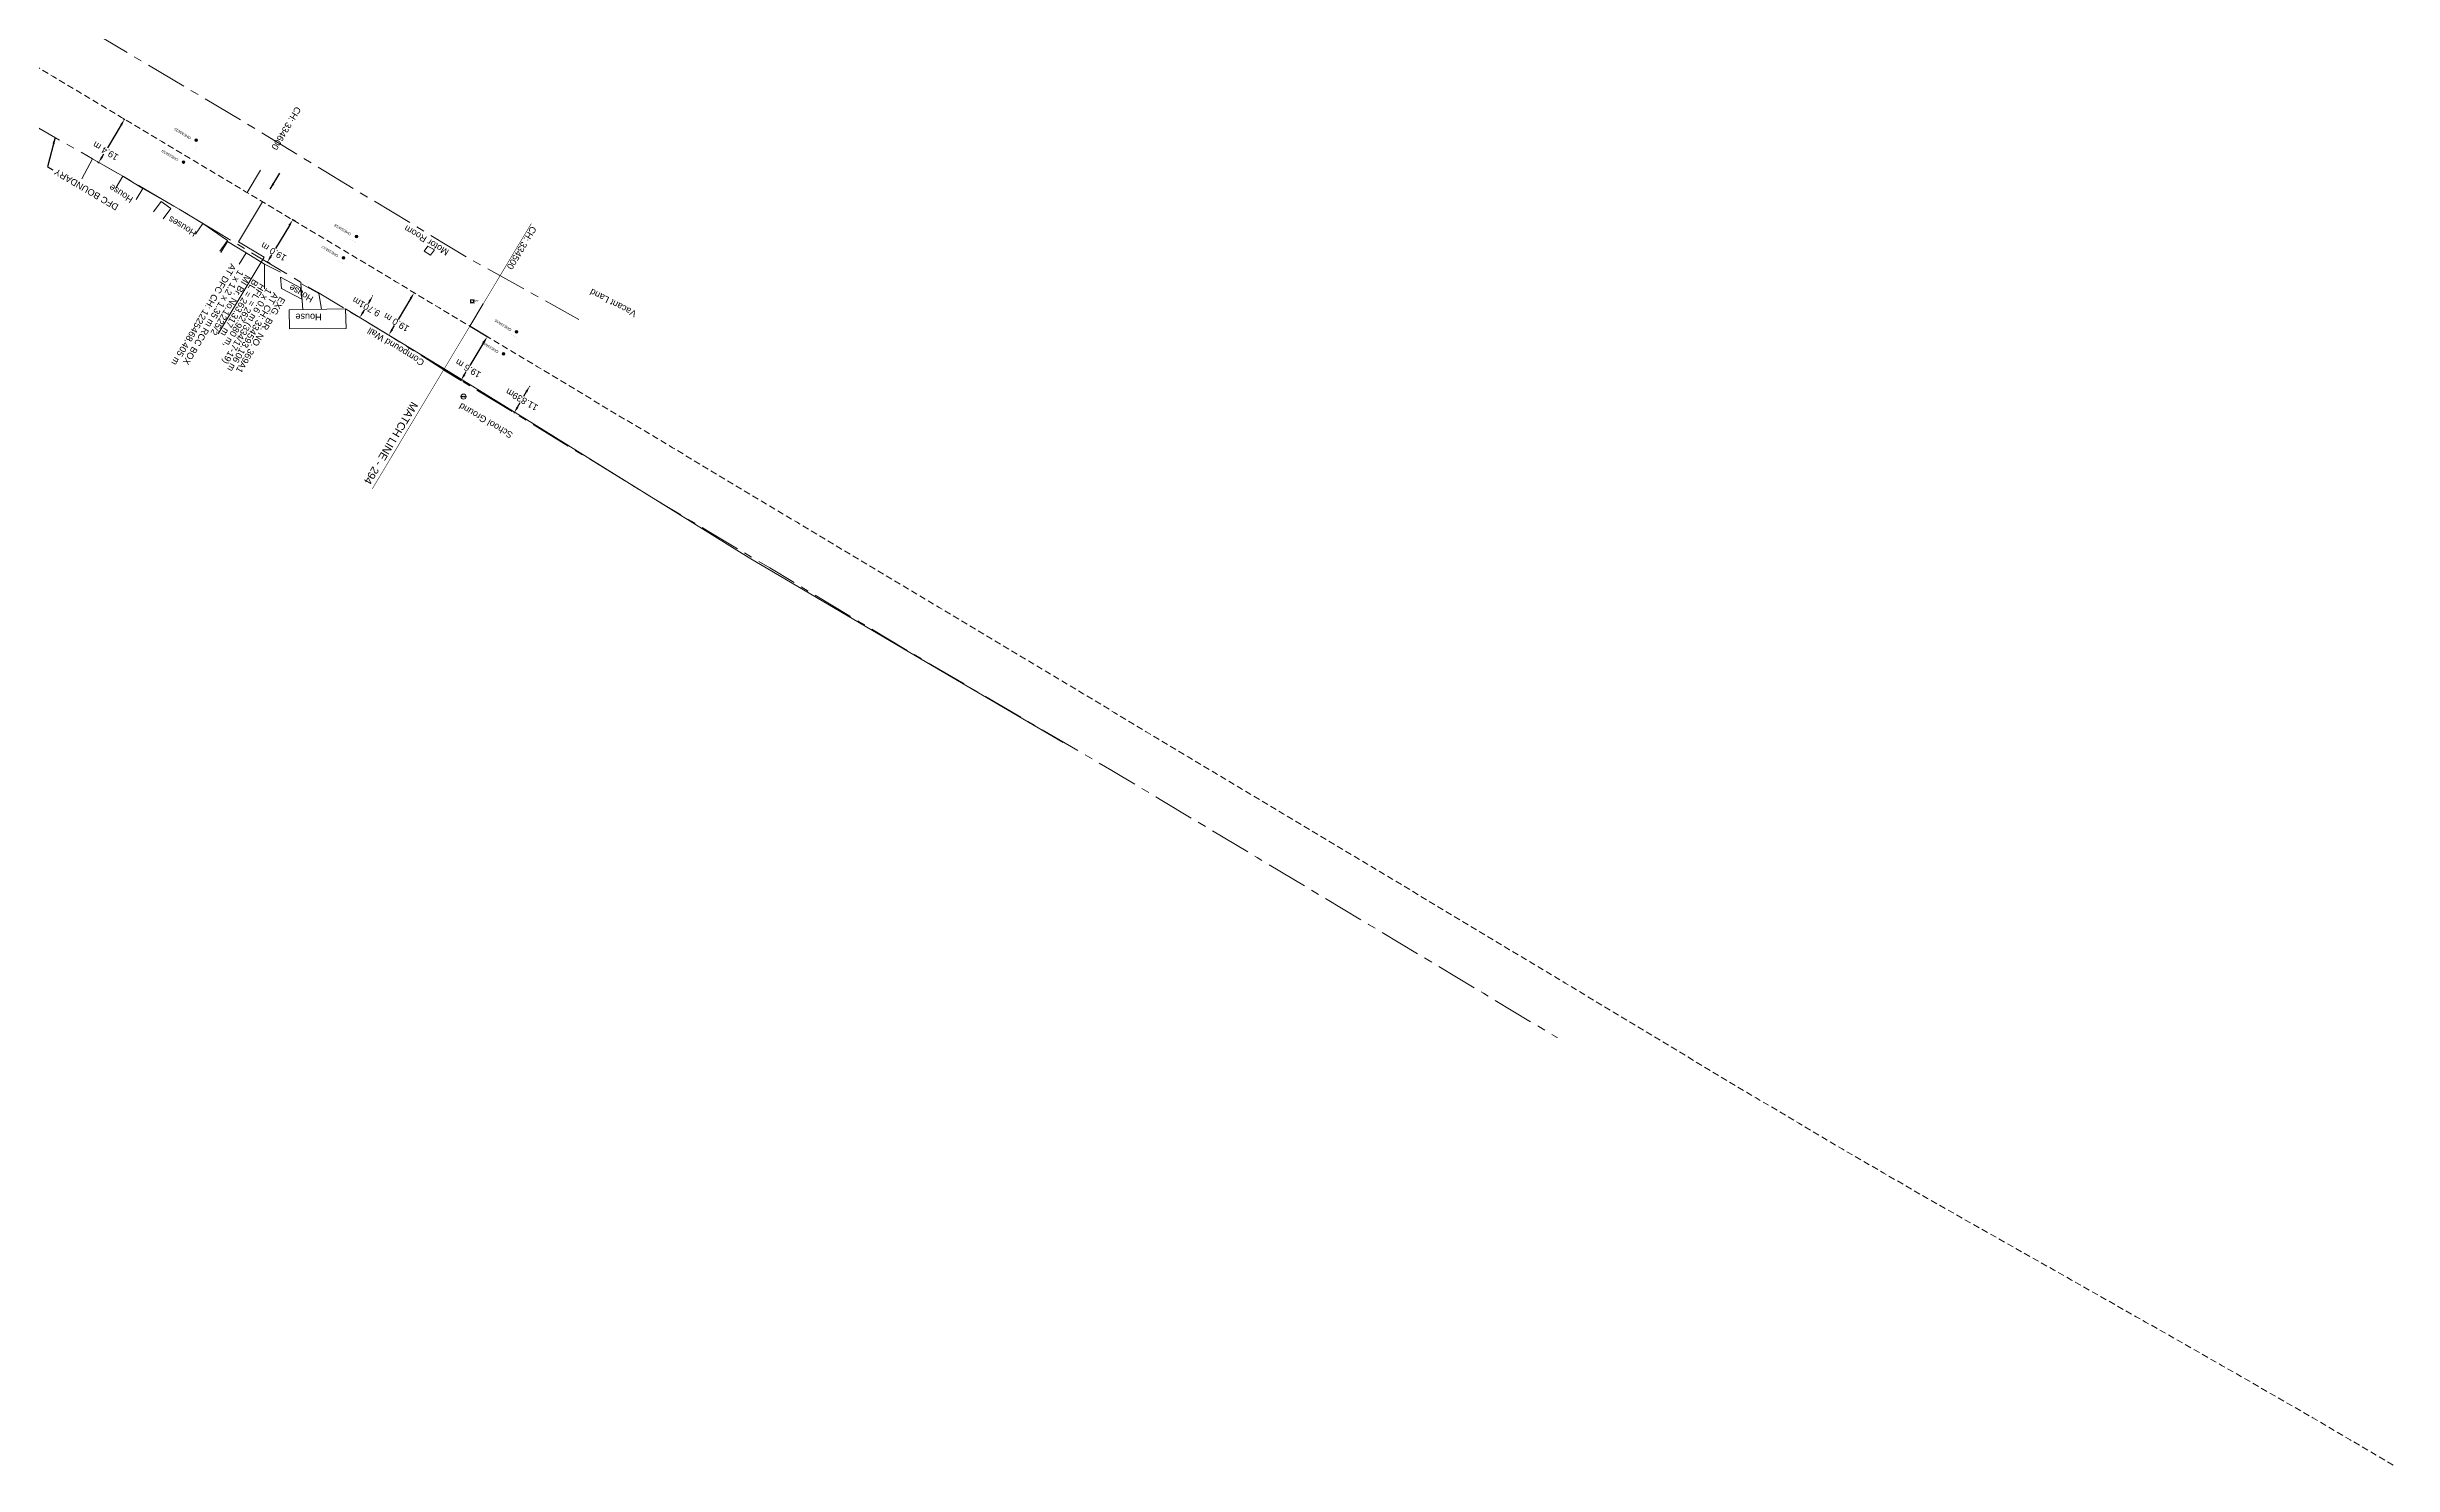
# Model space of a CAD drawing. Header units: metres. Extents: x 610236 to 616721, y 3398253 to 3402120.
# Drawn here: x 615818 to 616721, y 3398253 to 3398799 of the extents above; entities that cross this region are included whole.
import ezdxf
from ezdxf.enums import TextEntityAlignment as Align

# ---------------------------------------------------------------- set-up
doc = ezdxf.new("R2010")
doc.units = ezdxf.units.M
doc.header["$MEASUREMENT"] = 0
for name, pattern in [('CENTER', [50.8, 31.75, -6.35, 6.35, -6.35]), ('DASHED', [0.75, 0.5, -0.25]), ('PHANTOM2', [1.25, 0.625, -0.125, 0.125, -0.125, 0.125, -0.125])]:
    doc.linetypes.add(name, pattern=pattern)
doc.layers.get('Defpoints').update_dxf_attribs({"lineweight": 0})
for name, color, linetype, lineweight in [('Bounary Dim', 10, 'Continuous', 13), ('CANAL BOTTOM', 5, 'Continuous', 0), ('Commercial Building Semipucca', 251, 'Continuous', 0), ('Compound Wall', 251, 'Continuous', 0), ('DFCC BOUNDARY', 6, 'CENTER', 0), ('Electric Pole', 251, 'Continuous', 0), ('EXISTING BRIDGE DETAILS', 7, 'Continuous', 0), ('Existing Chainage', 7, 'Continuous', 0), ('Existing IR Track', 143, 'Continuous', 0), ('Existing Railway Boundary', 7, 'CENTER', 0), ('MATCH LINE', 7, 'Continuous', 0), ('OHE MAST', 8, 'Continuous', 0), ('OHE MAST TEXT', 8, 'Continuous', 0), ('Residential Building Pucca', 251, 'Continuous', 0), ('Tbm Pillar', 251, 'Continuous', 0), ('Text', 251, 'Continuous', 0)]:
    doc.layers.add(name, color=color, linetype=linetype, lineweight=lineweight)
doc.styles.get("Standard").update_dxf_attribs({"font": 'arial.ttf'})
doc.styles.add('Style-Arial', font='arial.ttf')
doc.styles.add('Text', font='arial.ttf', dxfattribs={"height": 2})
doc.dimstyles.new('DIM', dxfattribs={"dimtxt": 2.5, "dimasz": 2.5, "dimexe": 0.18, "dimexo": 0.0625, "dimgap": 0.09, "dimtad": 0, "dimtih": 1, "dimtoh": 1, "dimdec": 3, "dimzin": 0, "dimdsep": 46, "dimtxsty": 'Standard', "dimcen": 0.09, "dimadec": 0, "dimazin": 0, "dimtfac": 1, "dimtdec": 3, "dimtofl": 0, "dimtmove": 0, "dimatfit": 3, "dimfxl": 1, "dimtolj": 1, "dimtzin": 0, "dimarcsym": 0})
doc.dimstyles.new('ISO-25', dxfattribs={"dimtxt": 2.5, "dimasz": 2.5, "dimexe": 1.25, "dimexo": 0.625, "dimtad": 1, "dimtxsty": 'Standard', "dimcen": 2.5, "dimadec": 0, "dimazin": 0, "dimtfac": 1, "dimtmove": 0, "dimatfit": 3, "dimfxl": 1, "dimarcsym": 0})
doc.dimstyles.get("Standard").update_dxf_attribs({"dimtxt": 2.5, "dimasz": 0.18, "dimexe": 0.18, "dimexo": 0.0625, "dimgap": 0.09, "dimtad": 0, "dimtih": 1, "dimtoh": 1, "dimdec": 3, "dimzin": 0, "dimdsep": 46, "dimtxsty": 'Standard', "dimcen": 0.09, "dimadec": 0, "dimazin": 0, "dimtfac": 1, "dimtdec": 3, "dimtofl": 0, "dimtmove": 0, "dimatfit": 3, "dimfxl": 1, "dimtolj": 1, "dimtzin": 0, "dimarcsym": 0})

# ---------------------------------------------------------------- blocks, each defined once
blk = doc.blocks.new('EP')
at = {"extrusion": (0, 0, -1)}
blk.add_hatch(color=8, dxfattribs=at).paths.add_polyline_path([(-0.31, -0.24), (-0.94, -0.01), (-0.41, -0.1), (-0.43, 0.15), (0.21, -0.05), (0.21, 0.16), (0.93, -0.01), (0.31, 0.07), (0.31, -0.19), (-0.31, 0)])
at = {"color": 8}
for p, q in [((-0.93, -0.01), (-0.21, 0.16)), ((-0.31, 0.07), (-0.93, -0.01)), ((-0.31, -0.19), (-0.31, 0.07)), ((0.31, 0), (-0.31, -0.19)), ((-0.21, 0.16), (-0.21, -0.05)), ((-0.21, -0.05), (0.43, 0.15)), ((0.31, -0.24), (0.31, 0)), ((0.43, 0.15), (0.41, -0.1)), ((0.94, -0.01), (0.31, -0.24)), ((0.41, -0.1), (0.94, -0.01))]:
    blk.add_line(p, q, dxfattribs=at)
blk.add_circle((0, 0), 1, dxfattribs=at)
blk = doc.blocks.new('TBM')
at = {"const_width": 0.042, "flags": 128}
blk.add_lwpolyline([(0.84, -0.84), (-0.84, -0.84), (-0.84, 0.84), (0.84, 0.84), (0.84, -0.84)], close=True, dxfattribs=at)
blk.add_3dface([(0.5, -0.5), (-0.5, -0.5), (-0.5, 0.5), (0.5, 0.5)])
blk = doc.blocks.new('OHE MAST')
h = blk.add_hatch(color=256)
edge = h.paths.add_edge_path()
edge.add_arc((0, 0), 0.514, 0, 360)
at = {"const_width": 0.01, "flags": 128}
for points in [[(1.5, 3.5), (1.5, 2), (-1.5, 2), (-1.5, 3.5)], [(0, 2), (0, 0)]]:
    blk.add_lwpolyline(points, dxfattribs=at)
blk.add_circle((0, 0), 0.514)
blk = doc.blocks.new('*D337')
at = {"layer": 'Bounary Dim', "color": 0, "lineweight": -2, "transparency": 16777216}
for p, q in [((616002.58, 3398666.57), (616001.55, 3398664.8)), ((616003.65, 3398668.84), (616003.99, 3398668.65)), ((615997.73, 3398658.59), (615998.06, 3398658.4)), ((615999.16, 3398660.65), (616000.19, 3398662.43))]:
    blk.add_line(p, q, dxfattribs=at)
at = {"layer": 'Bounary Dim', "color": 0, "transparency": 16777216}
for points in [[(616002.22, 3398666.78), (616002.94, 3398666.36), (616003.83, 3398668.74)], [(615998.8, 3398660.86), (615999.52, 3398660.44), (615997.91, 3398658.49)]]:
    blk.add_solid(points, dxfattribs=at)
at = {"layer": 'Defpoints', "color": 0, "transparency": 16777216}
for p in [(616003.59, 3398668.87), (616003.83, 3398668.74), (615997.67, 3398658.62)]:
    blk.add_point(p, dxfattribs=at)
at = {"layer": 'Bounary Dim', "color": 0, "transparency": 16777216, "insert": (616000.87, 3398663.61), "char_height": 2.5, "attachment_point": 5, "rotation": 150}
blk.add_mtext('\\A1;11.839m', dxfattribs=at)
blk = doc.blocks.new('*D338')
at = {"layer": 'Bounary Dim', "color": 0, "lineweight": -2, "transparency": 16777216}
for p, q in [((615942.15, 3398701.35), (615941.64, 3398700.51)), ((615943.4, 3398703.52), (615943.27, 3398703.59)), ((615938.41, 3398695.19), (615938.29, 3398695.27)), ((615939.73, 3398697.32), (615940.24, 3398698.16))]:
    blk.add_line(p, q, dxfattribs=at)
at = {"layer": 'Bounary Dim', "color": 0, "transparency": 16777216}
for points in [[(615941.79, 3398701.57), (615942.5, 3398701.14), (615943.43, 3398703.5)], [(615939.37, 3398697.53), (615940.09, 3398697.11), (615938.45, 3398695.18)]]:
    blk.add_solid(points, dxfattribs=at)
at = {"layer": 'Defpoints', "color": 0, "transparency": 16777216}
for p in [(615943.43, 3398703.5), (615943.45, 3398703.48), (615938.47, 3398695.16)]:
    blk.add_point(p, dxfattribs=at)
at = {"layer": 'Bounary Dim', "color": 0, "transparency": 16777216, "insert": (615940.94, 3398699.34), "char_height": 2.5, "attachment_point": 5, "rotation": 150}
blk.add_mtext('\\A1;9.701m', dxfattribs=at)
blk = doc.blocks.new('*D298')
at = {"layer": 'Defpoints', "color": 0, "linetype": 'ByBlock', "ltscale": 5, "transparency": 16777216}
for p in [(615980.86, 3398691.9), (615987.56, 3398687.87), (615970.76, 3398675.1)]:
    blk.add_point(p, dxfattribs=at)
at = {"layer": 'DFCC BOUNDARY', "color": 0, "linetype": 'ByBlock', "lineweight": -2, "ltscale": 5, "transparency": 16777216}
for p, q in [((615980.92, 3398691.87), (615987.71, 3398687.78)), ((615986.27, 3398685.73), (615980.89, 3398676.78)), ((615970.81, 3398675.07), (615977.61, 3398670.98)), ((615978.75, 3398673.21), (615979.48, 3398674.43))]:
    blk.add_line(p, q, dxfattribs=at)
at = {"layer": 'DFCC BOUNDARY', "color": 0, "linetype": 'ByBlock', "ltscale": 5, "transparency": 16777216}
for points in [[(615985.91, 3398685.94), (615986.63, 3398685.52), (615987.56, 3398687.87)], [(615978.39, 3398673.43), (615979.1, 3398673), (615977.46, 3398671.07)]]:
    blk.add_solid(points, dxfattribs=at)
at = {"layer": 'DFCC BOUNDARY', "color": 0, "linetype": 'ByBlock', "ltscale": 5, "transparency": 16777216, "insert": (615980.18, 3398675.61), "char_height": 2.5, "attachment_point": 5, "rotation": 149}
blk.add_mtext('\\A1;19.6 m', dxfattribs=at)
blk = doc.blocks.new('*D299')
at = {"layer": 'Defpoints', "color": 0, "linetype": 'ByBlock', "ltscale": 5, "transparency": 16777216}
for p in [(615959.4, 3398704.76), (615959.4, 3398704.76), (615949.63, 3398688.47)]:
    blk.add_point(p, dxfattribs=at)
at = {"layer": 'DFCC BOUNDARY', "color": 0, "linetype": 'ByBlock', "lineweight": -2, "ltscale": 5, "transparency": 16777216}
for p, q in [((615958.11, 3398702.62), (615953.25, 3398694.51)), ((615959.35, 3398704.8), (615959.25, 3398704.86)), ((615950.91, 3398690.61), (615951.84, 3398692.17)), ((615949.57, 3398688.5), (615949.47, 3398688.56))]:
    blk.add_line(p, q, dxfattribs=at)
at = {"layer": 'DFCC BOUNDARY', "color": 0, "linetype": 'ByBlock', "ltscale": 5, "transparency": 16777216}
for points in [[(615957.76, 3398702.83), (615958.47, 3398702.41), (615959.4, 3398704.76)], [(615950.56, 3398690.83), (615951.27, 3398690.4), (615949.63, 3398688.47)]]:
    blk.add_solid(points, dxfattribs=at)
at = {"layer": 'DFCC BOUNDARY', "color": 0, "linetype": 'ByBlock', "ltscale": 5, "transparency": 16777216, "insert": (615952.55, 3398693.34), "char_height": 2.5, "attachment_point": 5, "rotation": 149}
blk.add_mtext('\\A1;19.0 m', dxfattribs=at)
blk = doc.blocks.new('*D300')
at = {"layer": 'Defpoints', "color": 0, "linetype": 'ByBlock', "ltscale": 5, "transparency": 16777216}
for p in [(615912.62, 3398732.81), (615913.82, 3398732.09), (615904.05, 3398715.79)]:
    blk.add_point(p, dxfattribs=at)
at = {"layer": 'DFCC BOUNDARY', "color": 0, "linetype": 'ByBlock', "lineweight": -2, "ltscale": 5, "transparency": 16777216}
for p, q in [((615911.34, 3398730.66), (615905.98, 3398721.73)), ((615913.76, 3398732.12), (615912.47, 3398732.9)), ((615904.14, 3398718.65), (615904.58, 3398719.39)), ((615904, 3398715.82), (615902.7, 3398716.6))]:
    blk.add_line(p, q, dxfattribs=at)
at = {"layer": 'DFCC BOUNDARY', "color": 0, "linetype": 'ByBlock', "ltscale": 5, "transparency": 16777216}
for points in [[(615910.98, 3398730.88), (615911.69, 3398730.45), (615912.62, 3398732.81)], [(615903.78, 3398718.87), (615904.5, 3398718.44), (615902.85, 3398716.51)]]:
    blk.add_solid(points, dxfattribs=at)
at = {"layer": 'DFCC BOUNDARY', "color": 0, "linetype": 'ByBlock', "ltscale": 5, "transparency": 16777216, "insert": (615905.28, 3398720.56), "char_height": 2.5, "attachment_point": 5, "rotation": 149}
blk.add_mtext('\\A1;19.0 m', dxfattribs=at)
blk = doc.blocks.new('*D301')
at = {"layer": 'Defpoints', "color": 0, "linetype": 'ByBlock', "ltscale": 5, "transparency": 16777216}
for p in [(615847.31, 3398771.88), (615847.87, 3398771.55), (615837.36, 3398755.25)]:
    blk.add_point(p, dxfattribs=at)
at = {"layer": 'DFCC BOUNDARY', "color": 0, "linetype": 'ByBlock', "lineweight": -2, "ltscale": 5, "transparency": 16777216}
for p, q in [((615846.59, 3398769.4), (615841.28, 3398760.52)), ((615847.36, 3398771.85), (615848.03, 3398771.45)), ((615837.41, 3398755.22), (615838.08, 3398754.82)), ((615839.2, 3398757.06), (615839.87, 3398758.18))]:
    blk.add_line(p, q, dxfattribs=at)
at = {"layer": 'DFCC BOUNDARY', "color": 0, "linetype": 'ByBlock', "ltscale": 5, "transparency": 16777216}
for points in [[(615846.23, 3398769.61), (615846.94, 3398769.19), (615847.87, 3398771.55)], [(615838.85, 3398757.27), (615839.56, 3398756.85), (615837.92, 3398754.91)]]:
    blk.add_solid(points, dxfattribs=at)
at = {"layer": 'DFCC BOUNDARY', "color": 0, "linetype": 'ByBlock', "ltscale": 5, "transparency": 16777216, "insert": (615840.57, 3398759.35), "char_height": 2.5, "attachment_point": 5, "rotation": 149}
blk.add_mtext('\\A1;19.4 m', dxfattribs=at)

msp = doc.modelspace()

# ---------------------------------------------------------------- linework, layer by layer
at = {"layer": 'Commercial Building Semipucca'}
msp.add_3dface([(615964.7196, 3398722.7339), (615967.1618, 3398721.2487), (615965.692, 3398719.2447), (615963.2497, 3398720.7299)], dxfattribs=at)
at = {"layer": 'Compound Wall', "flags": 128}
for points in [[(615847.191, 3398749.5972), (615835.4961, 3398756.3215), (615831.4529, 3398748.6386)], [(615854.9573, 3398744.9354), (615868.9093, 3398736.9504)], [(615868.9093, 3398736.9504), (615878.0645, 3398731.4081)], [(615894.6766, 3398720.0657), (615901.8088, 3398715.7166), (615901.7818, 3398706.2549)], [(615907.902, 3398712.7185), (615901.8088, 3398715.7166)], [(615933.002, 3398698.5462), (615972.4256, 3398674.5651), (616005.3543, 3398654.2252), (616088.3818, 3398602.6288), (616156.8342, 3398562.4438), (616209.3166, 3398531.5873)]]:
    msp.add_lwpolyline(points, dxfattribs=at)
at = {"layer": 'DFCC BOUNDARY', "lineweight": 0, "ltscale": 0.5, "flags": 128}
msp.add_lwpolyline([(614030.472, 3399814.7192), (614040.2031, 3399831.0381), (614044.5004, 3399828.4755), (614063.0426, 3399817.3497), (614068.4741, 3399814.4339), (614089.687, 3399801.9052), (614104.9142, 3399792.2299), (614127.8329, 3399778.4823), (614142.258, 3399769.8285), (614156.7065, 3399761.1607), (614171.658, 3399752.2), (614186.9324, 3399743.0459), (614205.1652, 3399732.1278), (614224.2654, 3399720.6902), (614237.9625, 3399712.4736), (614252.3436, 3399703.8466), (614270.7174, 3399692.8422), (614289.2771, 3399681.7266), (614303.832, 3399673.0267), (614318.6064, 3399664.1956), (614334.8295, 3399654.4722), (614351.8511, 3399644.2701), (614371.7919, 3399632.3324), (614391.5071, 3399620.5298), (614414.0714, 3399607.0051), (614436.2542, 3399593.7089), (614455.6252, 3399582.1122), (614475.4794, 3399570.2262), (614493.3592, 3399559.5245), (614511.3696, 3399548.7446), (614523.5691, 3399541.2362), (614542.9404, 3399529.6455), (614560.3536, 3399519.2165), (614577.2117, 3399509.1199), (614592.4979, 3399499.9626), (614608.1751, 3399490.571), (614624.8337, 3399480.6039), (614646.5141, 3399467.6322), (614658.722, 3399460.3488), (614674.202, 3399451.1131), (614693.1523, 3399439.7573), (614711.3314, 3399428.8797), (614727.7485, 3399419.0733), (614743.7791, 3399409.4977), (614760.097, 3399399.7221), (614769.5002, 3399394.089), (614837.6229, 3399350.1287), (614873.7182, 3399329.3507), (614930.3635, 3399295.3204), (615015.2753, 3399245.8749), (615015.2262, 3399245.7928), (615055.3881, 3399222.0203), (615086.6526, 3399204.1495), (615143.0011, 3399172.2017), (615143.0547, 3399169.7539), (615213.5565, 3399126.5258), (615218.7064, 3399124.0206), (615234.82, 3399115.8845), (615262.2211, 3399099.4943), (615282.0467, 3399087.7012), (615288.2768, 3399083.7839), (615306.5072, 3399072.7792), (615323.5449, 3399062.3688), (615330.7614, 3399058.1478), (615342.1811, 3399051.4855), (615348.617, 3399047.7605), (615355.4122, 3399043.2614), (615382.8908, 3399026.6271), (615395.0555, 3399019.7361), (615401.1137, 3399015.5991), (615407.4237, 3399011.8467), (615413.362, 3399008.187), (615429.5435, 3398998.8076), (615432.7274, 3398996.8346), (615438.9216, 3398993.1112), (615476.2187, 3398970.1936), (615487.2075, 3398964.1208), (615490.1532, 3398962.6313), (615493.0212, 3398961.1043), (615496.5547, 3398959.1377), (615501.8253, 3398956.0107), (615518.7362, 3398945.5631), (615529.6047, 3398939.1631), (615541.6489, 3398932.0416), (615560.2938, 3398920.9672), (615565.2936, 3398917.8836), (615572.5453, 3398913.4636), (615582.1013, 3398907.6938), (615626.4094, 3398878.636), (615711.0313, 3398825.3697), (615744.5852, 3398810.4445), (615776.0565, 3398792.1613), (615799.0242, 3398777.5748), (615813.3555, 3398769.012), (615835.4961, 3398756.3215), (615847.191, 3398749.5972), (615868.9093, 3398736.9504), (615885.3091, 3398727.0081), (615901.9021, 3398717.0798), (615922.1884, 3398704.9199), (615942.5882, 3398692.6919), (615949.6278, 3398688.4701), (615970.7591, 3398675.0974), (616056.0656, 3398622.8799), (616072.3874, 3398613.1076), (616096.3103, 3398598.7845), (616113.4533, 3398588.5045), (616130.3605, 3398578.3659), (616151.0552, 3398565.9857), (616158.9536, 3398561.2607), (616228.0059, 3398520.8509), (616231.2289, 3398518.906), (616247.3195, 3398509.2733), (616283.9979, 3398487.3031), (616304.6518, 3398474.9256), (616326.9405, 3398461.5588), (616349.7841, 3398447.8593), (616371.1383, 3398435.0259), (616392.4976, 3398422.1893), (616399.5331, 3398417.955), (616399.5239, 3398417.9398)], dxfattribs=at)
at = {"layer": 'EXISTING BRIDGE DETAILS', "linetype": 'Continuous', "lineweight": 0, "flags": 128}
msp.add_lwpolyline([(615900.9808, 3398739.7725), (615891.7709, 3398724.38), (615901.6342, 3398718.4785), (615883.957, 3398688.9347)], dxfattribs=at)
at = {"layer": 'Existing Chainage', "linetype": 'Continuous', "lineweight": 13, "flags": 128}
for points in [[(615900.1991, 3398751.8936), (615895.0646, 3398743.3124)], [(615985.9832, 3398700.4822), (615980.8399, 3398691.9062)]]:
    msp.add_lwpolyline(points, dxfattribs=at)
at = {"layer": 'Existing IR Track', "color": 88, "linetype": 'DASHED', "ltscale": 5, "flags": 128}
msp.add_lwpolyline([(616721.4364, 3398253.3913), (616718.9746, 3398254.8589), (616704.862, 3398263.1533), (616690.5714, 3398271.5524), (616673.139, 3398281.6007), (616655.6856, 3398291.661), (616637.05, 3398302.2699), (616626.1601, 3398308.4693), (616622.5225, 3398310.5089), (616618.3272, 3398312.8656), (616597.6474, 3398324.6286), (616590.9815, 3398328.4199), (616578.8018, 3398335.2729), (616559.4145, 3398346.2587), (616542.1011, 3398356.0709), (616525.2993, 3398365.814), (616509.2804, 3398375.1036), (616492.5588, 3398385.0264), (616476.1369, 3398394.7714), (616465.7829, 3398400.9628), (616455.5811, 3398407.0644), (616439.6719, 3398416.6728), (616421.2592, 3398427.755), (616402.6047, 3398438.9824), (616381.2346, 3398451.8254), (616359.8803, 3398464.6589), (616337.0211, 3398478.3678), (616314.7324, 3398491.7346), (616294.0731, 3398504.1153), (616257.3913, 3398526.0876), (616241.3259, 3398535.7052), (616229.0119, 3398543.136), (616217.0374, 3398550.3618), (616199.4982, 3398560.8745), (616182.6084, 3398570.9979), (616161.5795, 3398583.5781), (616140.8941, 3398595.9527), (616123.996, 3398606.0858), (616106.853, 3398616.3658), (616082.9181, 3398630.6962), (616058.9019, 3398645.0751), (616043.3912, 3398654.3515), (616028.4312, 3398663.2984), (616006.8706, 3398676.2619), (615985.3641, 3398689.1929), (615980.8398, 3398691.9063), (615969.1145, 3398698.9383), (615952.3604, 3398708.9862), (615931.9568, 3398721.2165), (615911.6705, 3398733.3764), (615894.7519, 3398743.4995), (615877.6469, 3398753.7341), (615862.2874, 3398762.922), (615846.7187, 3398772.235), (615831.7907, 3398781.1698), (615820.3987, 3398787.9901), (615809.2551, 3398794.6618), (615809.2551, 3398794.6618)], dxfattribs=at)
at = {"layer": 'Existing Railway Boundary', "ltscale": 0.5, "flags": 128}
msp.add_lwpolyline([(610348.171, 3402084.315), (610412.243, 3402047.407), (610816.4467, 3401806.0872), (610824.2343, 3401812.7137), (610961.1072, 3401721.668), (611001.8155, 3401693.5189), (611045.0981, 3401670.4754), (611172.8748, 3401594.2137), (611349.6069, 3401487.2448), (611525.6631, 3401378.4058), (611706.9713, 3401269.4918), (611862.7799, 3401176.1735), (611885.0197, 3401162.1783), (612031.1961, 3401075.6032), (612070.3216, 3401050.9396), (612243.7727, 3400946.4383), (612421.3412, 3400839.8744), (612607.2871, 3400728.8405), (612953.7211, 3400520.993), (613470.9913, 3400226.4951), (614012.4958, 3399887.3788), (614055.8113, 3399861.1262), (614186.33, 3399782.2122), (614439.2886, 3399631.6413), (615179.9123, 3399187.498), (615599.3011, 3398933.023), (615641.8291, 3398908.118), (615684.1749, 3398882.805), (615727.8421, 3398857.148), (615771.2115, 3398833.042), (615810.7222, 3398819.967), (615849.5142, 3398796.835), (615894.7969, 3398769.958), (615937.4983, 3398743.942), (615981.9902, 3398717.098), (616022.8552, 3398694.4624)], dxfattribs=at)
at = {"layer": 'MATCH LINE', "linetype": 'PHANTOM2', "ltscale": 15, "const_width": 0.2}
msp.add_lwpolyline([(616004.5276, 3398731.4037), (615943.2178, 3398629.1747)], dxfattribs=at)
at = {"layer": 'Residential Building Pucca', "flags": 128}
for points in [[(615844.6185, 3398745.3115), (615847.191, 3398749.5972), (615854.9573, 3398744.9354), (615852.3847, 3398740.6497)], [(615859.0532, 3398735.8902), (615862.0265, 3398739.9083), (615865.6563, 3398737.2222), (615862.683, 3398733.2042)], [(615875.1936, 3398727.3163), (615878.0645, 3398731.4081), (615887.4564, 3398724.8187), (615884.5855, 3398720.7268)], [(615884.8863, 3398720.195), (615887.4947, 3398724.459), (615894.6766, 3398720.0657), (615892.0682, 3398715.8017)], [(615916.4876, 3398698.2945), (615915.7094, 3398708.3518), (615922.6272, 3398704.4107), (615923.7461, 3398698.4051)]]:
    msp.add_lwpolyline(points, dxfattribs=at)
at = {"layer": 'Residential Building Pucca'}
for points in [[(615908.3655, 3398706.3626), (615907.9034, 3398710.7749), (615915.6462, 3398706.661), (615916.1083, 3398702.2487)], [(615911.4424, 3398690.8808), (615911.2605, 3398698.2148), (615933.002, 3398698.5462), (615933.1884, 3398691.0267)]]:
    msp.add_3dface(points, dxfattribs=at)

# ---------------------------------------------------------------- block references
at = {"layer": 'Electric Pole'}
msp.add_blockref('EP', (615978.4201, 3398664.7635), dxfattribs=at)
msp.add_blockref('EP', (615978.4201, 3398664.7635), dxfattribs=at)
at = {"layer": 'OHE MAST', "color": 2, "rotation": 149.0208306544455}
for p in [(615875.4543, 3398763.4769), (615870.6167, 3398755.079), (615937.1747, 3398726.4054), (615932.173, 3398718.1975), (615998.8404, 3398689.6982), (615993.8532, 3398681.2577)]:
    msp.add_blockref('OHE MAST', p, dxfattribs=at)
at = {"layer": 'Tbm Pillar'}
msp.add_blockref('TBM', (615981.7788, 3398701.4651), dxfattribs=at)

# ---------------------------------------------------------------- texts
at = {"layer": 'DFCC BOUNDARY', "linetype": 'Continuous', "ltscale": 5}
msp.add_text('DFC BOUNDARY', height=2.5, rotation=149.3990418, dxfattribs=at).set_placement((615845.8021, 3398738.4547))
at = {"layer": 'EXISTING BRIDGE DETAILS', "color": 10}
for s, p in [('AT DFC CH: 1225468.405 m', (615888.8323, 3398716.208)), ('1 x 1.2 x 1.35 m RCC BOX', (615891.6827, 3398713.7156)), ('MI Br. No.1225/2', (615894.4525, 3398711.962))]:
    msp.add_text(s, height=2.5, rotation=239, dxfattribs=at).set_placement(p)
at = {"layer": 'EXISTING BRIDGE DETAILS'}
for s, p in [('BL = 263.317 m', (615897.4658, 3398710.1815)), ('1 x 0.6 m (334/17-19)', (615902.6273, 3398706.8162)), ('HFL = 262.980 m,', (615900.1007, 3398708.5885)), ('AT CH: 334593.106 m', (615905.208, 3398705.1335)), ('EXG. BR. NO. 369A1 ', (615907.7888, 3398703.4509))]:
    msp.add_text(s, height=2.5, rotation=239, dxfattribs=at).set_placement(p)
at = {"layer": 'Existing Chainage', "lineweight": 0, "char_height": 2.5, "attachment_point": 6, "line_spacing_factor": 0.6, "style": 'Style-Arial'}
for s, insert, rotation in [('CH: 334600', (615905.3335, 3398760.0581), 239.1062683), ('CH: 334500', (615995.9917, 3398714.0396), 239.0476079)]:
    msp.add_mtext(s, dxfattribs=dict(at, insert=insert, rotation=rotation))
at = {"layer": 'MATCH LINE', "linetype": 'Continuous'}
msp.add_text('MATCH LINE - 294', height=3, rotation=239.0346667, dxfattribs=at).set_placement((615958.4627, 3398663.0868))
at = {"layer": 'OHE MAST TEXT'}
for s, p in [('OHE334/20', (615873.5667, 3398764.6043)), ('OHE334/19', (615868.7483, 3398756.1773)), ('OHE334/18', (615935.2767, 3398727.5593)), ('OHE334/17', (615930.3297, 3398719.2583)), ('OHE334/16', (615996.986, 3398690.7893)), ('OHE334/15', (615991.9768, 3398682.3123))]:
    msp.add_text(s, height=1, rotation=149, dxfattribs=at).set_placement(p)
at = {"layer": 'Tbm Pillar'}
msp.add_text('PILLAR', height=0.5, dxfattribs=at).set_placement((615981.7788, 3398701.465))
at = {"layer": 'Text', "style": 'Text'}
for s, rotation, p in [('House', 147.5173887, (615846.4846, 3398742.9232)), ('Houses', 148.8889047, (615870.0982, 3398730.2919)), ('Motor Room', 149.2020852, (615964.1295, 3398724.8988)), ('House', 149.9614794, (615915.8366, 3398704.4434)), ('House', 179.9538529, (615918.7138, 3398695.4149)), ('Compound Wall', 148.5184523, (615952.3275, 3398683.9571)), ('School Ground', 149.5823421, (615986.9939, 3398655.5091))]:
    msp.add_text(s, height=2.5, rotation=rotation, dxfattribs=at).set_placement(p, align=Align.MIDDLE_CENTER)
at = {"layer": 'Text'}
msp.add_text('Vacant Land', height=2.5, rotation=152.7049742, dxfattribs=at).set_placement((616045.2874, 3398697.4369))

# ---------------------------------------------------------------- dimensions: what is measured, and where the dimension line sits
at = {"layer": 'Bounary Dim'}
for p1, p2, distance, picture, middle in [((615938.4681, 3398695.1616), (615943.4518, 3398703.4848), 0.0261, '*D338', (615940.9375, 3398699.3366)), ((615997.67197, 3398658.62356), (616003.59481, 3398668.87393), -0.27338, '*D337', (616000.87009, 3398663.61198))]:
    dim = msp.add_aligned_dim(p1=p1, p2=p2, distance=distance, dimstyle='Standard', override={"dimtxt": 2.5, "dimasz": 2.5, "dimdsep": 0, "dimpost": 'm', "dimtmove": 2}, dxfattribs=at)
    dim.commit()
    dim.dimension.update_dxf_attribs({"geometry": picture, "text_midpoint": middle, "text_rotation": 150})
at = {"layer": 'DFCC BOUNDARY', "linetype": 'ByBlock', "ltscale": 5}
for base, p1, p2, angle, picture, middle in [((615847.8706, 3398771.546), (615837.3608, 3398755.2494), (615847.3099, 3398771.8814), 59.1125552, '*D301', (615840.5744, 3398759.3489)), ((615912.6227, 3398732.8056), (615904.0502, 3398715.7922), (615913.8186, 3398732.0888), 59.0608929, '*D300', (615905.2814, 3398720.5582)), ((615959.4, 3398704.7644), (615949.6278, 3398688.4701), (615959.4, 3398704.7644), 59.0476079, '*D299', (615952.5469, 3398693.3374)), ((615987.5602, 3398687.8725), (615970.7591, 3398675.0974), (615980.8619, 3398691.8999), 58.983156, '*D298', (615980.1846, 3398675.6057))]:
    dim = msp.add_linear_dim(base=base, p1=p1, p2=p2, angle=angle, dimstyle='DIM', override={"dimtad": 3, "dimdec": 1, "dimpost": ' m'}, dxfattribs=at)
    dim.commit()
    dim.dimension.update_dxf_attribs({"geometry": picture, "text_midpoint": middle, "dimtype": 129, "text_rotation": 149})

# ---------------------------------------------------------------- leaders
at = {"layer": 'CANAL BOTTOM'}
msp.add_leader([(615903.9019, 3398744.5949, 0.0288), (615907.6054, 3398750.7457, 0.0288)], dimstyle='ISO-25', override={"dimtxt": 3, "dimasz": 2.5, "dimgap": 0.625, "dimtad": 0, "dimdec": 3, "dimzin": 2, "dimtdec": 3}, dxfattribs=at)
at = {"layer": 'DFCC BOUNDARY', "linetype": 'Continuous', "lineweight": 0, "ltscale": 5}
msp.add_leader([(615821.1258, 3398764.5583), (615818.1933, 3398753.2528), (615820.3123, 3398752.0186)], dimstyle='ISO-25', override={"dimtxt": 0.5, "dimtad": 0}, dxfattribs=at)

doc.saveas('drawing.dxf')
